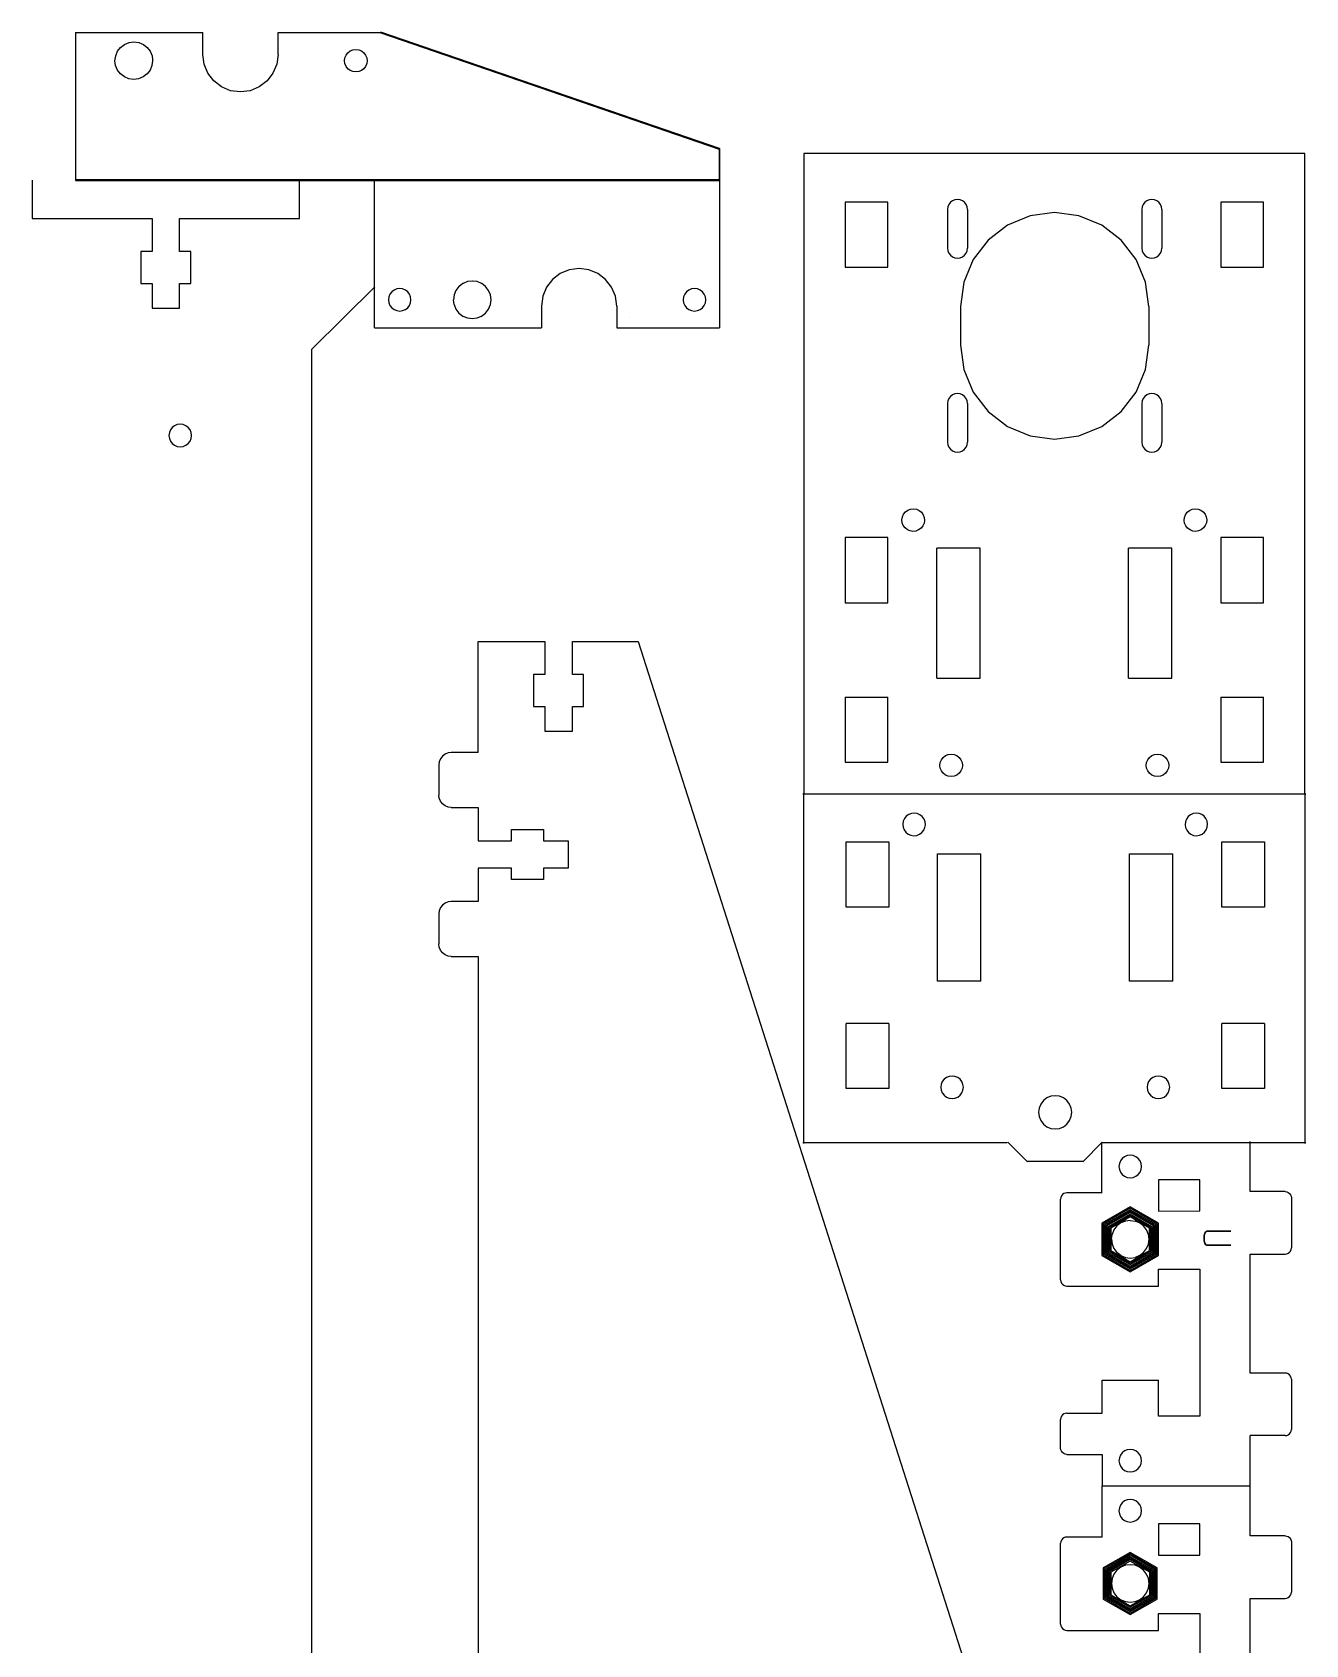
# Model space of a CAD drawing. Extents: x -2059 to 144, y -21 to 1016.
# Drawn here: x -58.7 to 144.3, y 182 to 439.1 of the extents above; entities that cross this region are included whole.
import ezdxf

# ---------------------------------------------------------------- set-up
doc = ezdxf.new("R2010")
doc.units = 0
doc.layers.get('0').update_dxf_attribs({"linetype": 'CONTINUOUS'})

msp = doc.modelspace()

# ---------------------------------------------------------------- linework, layer by layer
at = {"color": 5}
for points in [[(-51.836722, 439.10261), (-51.836722, 415.54978)], [(-51.836722, 439.10261), (-31.538606, 439.10261)], [(-31.538606, 435.609633), (-31.538606, 439.10261)], [(-19.53875, 435.609633), (-19.53875, 439.10261)], [(-19.538689, 439.10261), (-3.138825, 439.10261)], [(-31.334167, 434.059774), (-31.538606, 435.609633)], [(-19.53875, 435.609633), (-19.74319, 434.059774), (-20.342567, 432.615595), (-21.29608, 431.375449), (-22.538729, 430.42383), (-23.985799, 429.825616), (-25.538697, 429.621579), (-27.091606, 429.825616)], [(-30.73481, 432.615619), (-31.334196, 434.059774)], [(-29.781248, 431.375449), (-30.73476, 432.615619)], [(-28.538665, 430.42383), (-29.781306, 431.375449)], [(-27.091559, 429.825616), (-28.538639, 430.42383)], [(144.194818, 419.837739), (64.295449, 419.837739), (64.295449, 317.74393)], [(144.194818, 317.74393), (144.194818, 419.837739)], [(-4.138154, 391.997286), (-4.138154, 415.550113)], [(50.861438, 415.550113), (50.861438, 391.997286)], [(34.461539, 395.490287), (34.257095, 397.040093), (33.657688, 398.484301), (32.704194, 399.724444), (31.461576, 400.67604), (30.014487, 401.274254), (28.461587, 401.478291), (26.908686, 401.274254), (25.461622, 400.67604), (24.218979, 399.724444), (23.265461, 398.484301), (22.666054, 397.040093), (22.46161, 395.490287), (22.46161, 391.997286)], [(34.461539, 395.490287), (34.461539, 391.997286)], [(36.440203, 393.615354), (36.477364, 393.615354)], [(-4.138154, 391.997286), (22.46161, 391.997286)], [(34.461539, 391.997286), (50.861438, 391.997286)], [(12.391964, 324.308347), (12.391964, 342.005545)], [(12.391964, 342.005545), (22.991901, 342.005545)], [(22.991901, 342.005545), (22.991901, 336.716159)], [(27.391843, 336.716159), (27.391843, 342.005545)], [(27.391843, 342.005545), (37.900065, 342.005545)], [(37.900065, 342.005545), (135.291025, 37.216036)], [(22.991901, 336.716159), (21.191908, 336.716159)], [(21.191908, 336.716159), (21.191908, 331.626332)], [(29.191861, 336.716159), (27.391843, 336.716159)], [(29.191861, 331.626332), (29.191861, 336.716159)], [(21.191908, 331.626332), (22.991901, 331.626332)], [(22.991901, 331.626332), (22.991901, 327.684253)], [(27.391843, 327.684253), (27.391843, 331.626332)], [(27.391843, 331.626332), (29.191861, 331.626332)], [(22.991901, 327.684253), (27.391843, 327.684253)], [(7.092007, 324.040938), (6.677801, 323.723747)], [(7.574367, 324.240343), (7.092007, 324.040938)], [(8.092002, 324.308347), (7.574367, 324.240343)], [(12.391964, 324.308347), (8.092002, 324.308347)], [(6.160164, 322.828946), (6.092022, 322.312353), (6.092022, 317.521956)], [(6.359966, 323.31035), (6.160164, 322.828946)], [(6.677801, 323.723747), (6.359966, 323.31035)], [(6.160164, 317.005334), (6.092022, 317.521956)], [(6.359966, 316.523959), (6.160164, 317.005334)], [(6.677801, 316.110559), (6.359966, 316.523959)], [(64.303092, 261.933107), (64.303092, 317.824632)], [(144.194149, 317.824632), (144.194149, 261.933107)], [(7.092007, 315.79337), (6.677801, 316.110559)], [(7.574367, 315.593965), (7.092007, 315.79337)], [(8.092002, 315.525962), (7.574367, 315.593965)], [(8.092002, 315.525962), (12.391964, 315.525962)], [(12.391964, 315.525962), (12.391964, 310.236551)], [(17.691915, 310.236551), (17.691915, 312.032934)], [(17.691915, 312.032934), (22.791893, 312.032934)], [(22.791893, 312.032934), (22.791893, 310.236551)], [(12.391964, 310.236551), (17.691915, 310.236551)], [(22.791893, 310.236551), (26.741863, 310.236551)], [(26.741863, 310.236551), (26.741863, 305.845345)], [(17.691915, 305.845345), (12.391964, 305.845345)], [(12.391964, 305.845345), (12.391964, 300.555935)], [(17.691915, 304.048936), (17.691915, 305.845345)], [(22.791893, 304.048936), (17.691915, 304.048936)], [(22.791893, 305.845345), (22.791893, 304.048936)], [(26.741863, 305.845345), (22.791893, 305.845345)], [(6.160164, 299.076536), (6.092022, 298.559942), (6.092022, 293.769517)], [(6.359966, 299.557938), (6.160164, 299.076536)], [(6.677801, 299.971311), (6.359966, 299.557938)], [(7.092007, 300.288526), (6.677801, 299.971311)], [(7.574367, 300.487931), (7.092007, 300.288526)], [(8.092002, 300.555935), (7.574367, 300.487931)], [(12.391964, 300.555935), (8.092002, 300.555935)], [(6.160164, 293.252923), (6.092022, 293.769517)], [(6.359966, 292.771521), (6.160164, 293.252923)], [(6.677801, 292.358148), (6.359966, 292.771521)], [(7.092007, 292.040933), (6.677801, 292.358148)], [(7.574367, 291.841528), (7.092007, 292.040933)], [(8.092002, 291.773524), (7.574367, 291.841528)], [(8.092002, 291.773524), (12.391964, 291.773524)], [(12.391964, 291.773524), (12.391964, 179.73059)], [(135.451562, 254.285825), (135.451562, 262.269849)], [(96.730134, 262.073925), (64.161506, 262.073925)], [(99.993374, 259.044207), (96.848589, 262.182702)], [(111.888928, 262.144514), (108.780687, 259.042466)], [(111.845894, 254.092872), (111.845894, 262.076894)], [(144.335252, 262.073925), (111.87995, 262.073925)], [(108.881373, 259.081319), (99.903229, 259.081319)], [(105.285848, 253.346541), (105.251792, 253.08822)], [(105.251792, 240.20177), (105.251792, 253.08822)], [(105.385763, 253.587232), (105.285848, 253.346541)], [(105.544685, 253.793903), (105.385763, 253.587232)], [(105.751771, 253.952512), (105.544685, 253.793903)], [(105.992964, 254.052227), (105.751771, 253.952512)], [(106.251779, 254.086243), (105.992964, 254.052227)], [(111.851739, 254.086243), (106.251779, 254.086243)], [(141.051526, 254.285825), (135.451562, 254.285825)], [(141.051526, 254.285825), (141.310337, 254.251837), (141.551502, 254.152122), (141.758616, 253.993513), (141.917539, 253.786839), (142.017428, 253.546151)], [(142.017428, 253.546151), (142.051509, 253.287828)], [(142.051509, 253.287828), (142.051509, 245.303829)], [(135.451562, 244.305809), (141.051526, 244.305809)], [(135.451562, 225.343795), (135.451562, 244.305809)], [(141.051526, 244.305809), (141.310337, 244.339848)], [(141.310337, 244.339848), (141.551502, 244.439537)], [(141.551502, 244.439537), (141.758616, 244.598146)], [(141.758616, 244.598146), (141.917539, 244.80482)], [(141.917539, 244.80482), (142.017428, 245.045533)], [(142.017428, 245.045533), (142.051509, 245.303829)], [(120.851656, 241.91062), (127.451632, 241.91062)], [(120.851656, 239.203773), (120.851656, 241.91062)], [(127.451632, 241.91062), (127.451632, 218.457584)], [(105.251792, 240.20177), (105.285848, 239.943447)], [(105.285848, 239.943447), (105.385763, 239.702759)], [(105.385763, 239.702759), (105.544685, 239.496062)], [(105.544685, 239.496062), (105.751771, 239.337453)], [(105.751771, 239.337453), (105.992964, 239.237764)], [(105.992964, 239.237764), (106.251779, 239.203773)], [(106.251779, 239.203773), (120.851656, 239.203773)], [(106.251779, 218.95657), (111.851739, 218.95657), (111.851739, 224.228574), (120.851656, 224.228574)], [(120.851656, 218.457584), (120.851656, 224.228574)], [(141.051526, 225.343795), (135.451562, 225.343795)], [(141.310337, 225.309776), (141.051526, 225.343795)], [(141.551502, 225.210092), (141.310337, 225.309776)], [(141.758616, 225.05148), (141.551502, 225.210092)], [(141.917539, 224.844809), (141.758616, 225.05148)], [(142.017428, 224.604093), (141.917539, 224.844809)], [(142.051509, 224.345795), (142.017428, 224.604093)], [(142.051509, 224.345795), (142.051509, 216.361773)], [(105.544685, 218.664258), (105.385763, 218.457584)], [(105.751771, 218.822864), (105.544685, 218.664258)], [(105.992964, 218.922579), (105.751771, 218.822864)], [(106.251779, 218.95657), (105.992964, 218.922579)], [(105.285848, 218.216893), (105.251792, 217.958573)], [(105.251792, 213.367782), (105.251792, 217.958573)], [(105.385763, 218.457584), (105.285848, 218.216893)], [(127.451632, 218.457584), (120.851656, 218.457584)], [(141.917539, 215.862788), (142.017428, 216.103472)], [(142.017428, 216.103472), (142.051509, 216.361796)], [(141.051526, 215.363776), (135.451562, 215.363776)], [(135.451562, 207.379777), (135.451562, 215.363776)], [(141.051526, 215.363776), (141.310337, 215.39779)], [(141.310337, 215.39779), (141.551502, 215.497479)], [(141.551502, 215.497479), (141.758616, 215.656088)], [(141.758616, 215.656088), (141.917539, 215.862788)], [(106.251779, 212.369785), (105.992964, 212.403745), (105.751771, 212.503465), (105.544685, 212.662074), (105.385763, 212.868771), (105.285848, 213.109487), (105.251792, 213.367782)], [(106.251779, 212.369785), (111.851739, 212.369785)], [(111.851739, 212.369785), (111.851739, 207.379777)], [(111.850099, 199.19778), (111.850099, 207.381389)], [(135.449945, 199.397367), (135.449945, 207.381389)], [(105.250149, 185.313307), (105.250149, 198.199757)], [(105.284233, 198.458078), (105.250178, 198.199757)], [(105.38412, 198.698769), (105.284233, 198.458078)], [(105.543045, 198.905468), (105.38412, 198.698769)], [(105.750157, 199.064077), (105.543045, 198.905468)], [(105.991324, 199.163766), (105.750157, 199.064077)], [(106.250164, 199.19778), (105.991324, 199.163766)], [(111.850099, 199.19778), (106.250164, 199.19778)], [(141.049908, 199.397367), (135.449922, 199.397367)], [(141.049908, 199.397367), (141.308698, 199.363348)], [(141.30872, 199.363348), (141.549888, 199.263662)], [(141.549888, 199.263662), (141.757002, 199.105078)], [(141.757002, 199.105078), (141.915899, 198.898379)], [(141.915899, 198.898379), (142.015789, 198.657663)], [(142.015811, 198.657663), (142.049867, 198.399367)], [(142.049867, 198.399367), (142.049867, 190.415371)], [(142.015811, 190.157048), (142.049867, 190.415371)], [(135.449945, 170.455332), (135.449945, 189.417349)], [(135.449945, 189.417349), (141.049908, 189.417349)], [(141.049908, 189.417349), (141.30872, 189.45136)], [(141.30872, 189.45136), (141.549888, 189.551052)], [(141.549888, 189.551052), (141.757002, 189.709661)], [(141.757002, 189.709661), (141.915924, 189.916357)], [(141.915899, 189.916357), (142.015789, 190.157048)], [(105.250149, 185.313307), (105.284233, 185.054989)], [(120.850042, 184.315313), (120.850042, 187.022163)], [(120.850042, 187.022132), (127.449992, 187.022132)], [(127.449992, 187.022163), (127.449992, 163.569124)], [(105.284233, 185.054989), (105.38412, 184.814299), (105.543045, 184.607599)], [(105.543045, 184.607599), (105.750157, 184.44899)], [(105.750157, 184.44899), (105.991324, 184.349301)], [(105.991324, 184.349301), (106.250164, 184.315313)], [(106.250164, 184.315313), (120.850042, 184.315313)]]:
    msp.add_lwpolyline(points, dxfattribs=at)
at = {"color": 7}
for points in [[(-3.12261, 439.148524), (-3.153725, 439.055362), (50.811454, 420.505598), (50.811454, 415.599562), (-51.835926, 415.599562), (-51.835926, 415.50018), (50.86123, 415.50018), (50.911011, 415.50018), (50.911011, 415.549859), (50.911011, 420.539739), (50.911011, 420.573883), (50.876773, 420.586422), (-3.12261, 439.148656), (-3.12261, 439.148656)], [(-45.411477, 435.386502), (-45.111787, 436.108593), (-44.635036, 436.728691), (-44.013728, 437.204463)], [(-44.013728, 437.204463), (-43.290196, 437.503583)], [(-43.290229, 437.503583), (-42.513782, 437.605628)], [(-42.513721, 437.605628), (-41.73728, 437.503583)], [(-41.737309, 437.503583), (-41.013784, 437.204463)], [(-41.013758, 437.204463), (-40.392414, 436.728668)], [(-45.538556, 434.611611), (-45.411539, 435.386502)], [(-45.436293, 433.836696), (-45.53851, 434.611611)], [(-40.392472, 436.728668), (-39.915716, 436.108593)], [(-39.915657, 436.108593), (-39.61597, 435.386502)], [(-39.538558, 434.611611), (-39.640783, 433.836696)], [(-39.615999, 435.386502), (-39.538587, 434.799575)], [(-39.538587, 434.799604), (-39.538587, 434.611611)], [(-8.938792, 434.611611), (-8.877436, 435.076556)], [(-8.877436, 434.146639), (-8.938792, 434.611611)], [(-8.877436, 435.076556), (-8.697631, 435.509792)], [(-8.697631, 435.509792), (-8.411581, 435.881852)], [(-8.411581, 435.881852), (-8.03879, 436.167334)], [(-8.03879, 436.167334), (-7.604676, 436.3468)], [(-7.604676, 436.3468), (-7.138791, 436.407993)], [(-7.138791, 436.407993), (-6.672923, 436.3468)], [(-6.672923, 436.3468), (-6.238789, 436.167334)], [(-6.238789, 436.167334), (-5.866001, 435.881829)], [(-5.866001, 435.881852), (-5.579948, 435.509792)], [(-5.579948, 435.509792), (-5.400144, 435.076556)], [(-5.400144, 435.076556), (-5.338818, 434.611611)], [(-5.338818, 434.611611), (-5.400144, 434.146639)], [(-45.136606, 433.114605), (-45.436293, 433.836696)], [(-44.659838, 432.494533), (-45.136606, 433.114605)], [(-44.038561, 432.018735), (-44.65987, 432.494533)], [(-43.31498, 431.719615), (-44.038532, 432.018735)], [(-41.038533, 432.018735), (-41.762096, 431.719615), (-42.538537, 431.617597)], [(-40.41723, 432.494533), (-41.038533, 432.018735)], [(-39.94047, 433.114605), (-40.41723, 432.494533)], [(-39.640783, 433.836696), (-39.94047, 433.114605)], [(-8.697631, 433.713406), (-8.877436, 434.146639)], [(-8.411581, 433.341369), (-8.697631, 433.713406)], [(-8.03879, 433.055891), (-8.411581, 433.341369)], [(-7.604676, 432.876424), (-8.03879, 433.055891)], [(-7.13885, 432.815202), (-7.604707, 432.876424)], [(-6.672954, 432.876424), (-7.13885, 432.815202)], [(-6.238789, 433.055891), (-6.672923, 432.876424)], [(-5.86606, 433.341369), (-6.238848, 433.055891)], [(-5.579948, 433.713406), (-5.866001, 433.341369)], [(-5.400144, 434.146639), (-5.579948, 433.713406)], [(-42.538537, 431.617597), (-43.31498, 431.719615)], [(70.895377, 412.053324), (70.895377, 401.674108)], [(77.695335, 412.053324), (70.895377, 412.053324)], [(77.695335, 401.674108), (77.695335, 412.053324)], [(87.409601, 411.697767), (87.249779, 411.312649)], [(87.663875, 412.028492), (87.409601, 411.697767)], [(87.995235, 412.282263), (87.663875, 412.028492)], [(88.381149, 412.441792), (87.995235, 412.282263)], [(88.795242, 412.496179), (88.381149, 412.441792)], [(89.209338, 412.441792), (88.795242, 412.496179)], [(89.595221, 412.282263), (89.209338, 412.441792)], [(89.926614, 412.028492), (89.595221, 412.282263)], [(90.180857, 411.697767), (89.926614, 412.028492)], [(90.340708, 411.312649), (90.180857, 411.697767)], [(118.409373, 411.697767), (118.249528, 411.312649)], [(118.663649, 412.028492), (118.409373, 411.697767)], [(118.995012, 412.282263), (118.663649, 412.028492)], [(119.3809, 412.441792), (118.995012, 412.282263)], [(119.794994, 412.496179), (119.3809, 412.441792)], [(120.209112, 412.441792), (119.794994, 412.496179)], [(120.595001, 412.282263), (120.209112, 412.441792)], [(120.92636, 412.028492), (120.595001, 412.282263)], [(121.180662, 411.697767), (120.92636, 412.028492)], [(121.340454, 411.312649), (121.180662, 411.697767)], [(130.794935, 412.053324), (130.794935, 401.674108)], [(137.594893, 412.053324), (130.794935, 412.053324)], [(137.594893, 401.674108), (137.594893, 412.053324)], [(87.249779, 411.312649), (87.195256, 410.89938)], [(87.195256, 410.89938), (87.195256, 404.711762)], [(90.395227, 410.89938), (90.340708, 411.312649)], [(90.395227, 410.89938), (90.395227, 404.711762)], [(100.412852, 409.8903), (96.795169, 408.394776)], [(104.295118, 410.400394), (100.412852, 409.8903)], [(108.177384, 409.8903), (104.295118, 410.400394)], [(111.795063, 408.394776), (108.177384, 409.8903)], [(118.249528, 411.312649), (118.195008, 410.89938)], [(118.195008, 410.89938), (118.195008, 404.711762)], [(121.395005, 410.89938), (121.340454, 411.312649)], [(121.395005, 410.89938), (121.395005, 404.711762)], [(96.795169, 408.394776), (93.6886, 406.015767)], [(114.901661, 406.015767), (111.795063, 408.394776)], [(87.195256, 404.711762), (87.249779, 404.29849)], [(87.249779, 404.29849), (87.409601, 403.913378)], [(87.409601, 403.913378), (87.663875, 403.582676)], [(89.926614, 403.582676), (90.180857, 403.913378)], [(90.180857, 403.913378), (90.340708, 404.29849)], [(90.340708, 404.29849), (90.395227, 404.711762)], [(93.6886, 406.015767), (91.304841, 402.915353)], [(117.285417, 402.915353), (114.901661, 406.015767)], [(118.195008, 404.711762), (118.249528, 404.29849)], [(118.249528, 404.29849), (118.409373, 403.913378)], [(118.409373, 403.913378), (118.663649, 403.582676)], [(120.92636, 403.582676), (121.180662, 403.913378)], [(121.180662, 403.913378), (121.340454, 404.29849)], [(121.340454, 404.29849), (121.395005, 404.711762)], [(70.895377, 401.674108), (77.695335, 401.674108)], [(87.663875, 403.582676), (87.995235, 403.328907)], [(87.995235, 403.328907), (88.381149, 403.169378)], [(88.381149, 403.169378), (88.795242, 403.114966)], [(88.795242, 403.114966), (89.209338, 403.169378)], [(89.209338, 403.169378), (89.595221, 403.328907)], [(89.595221, 403.328907), (89.926614, 403.582676)], [(91.304841, 402.915353), (89.806359, 399.304875)], [(118.783902, 399.304875), (117.285417, 402.915353)], [(118.663649, 403.582676), (118.995012, 403.328907)], [(118.995012, 403.328907), (119.3809, 403.169378)], [(119.3809, 403.169378), (119.794994, 403.114966)], [(119.794994, 403.114966), (120.209112, 403.169378)], [(120.209112, 403.169378), (120.595001, 403.328907)], [(120.595001, 403.328907), (120.92636, 403.582676)], [(130.794935, 401.674108), (137.594893, 401.674108)], [(9.924553, 399.081187), (9.340416, 398.60536), (9.303249, 398.60536), (8.826492, 397.985291), (8.526775, 397.263201), (8.42455, 396.488283)], [(8.526775, 395.713391), (8.826492, 394.991274), (9.303249, 394.371205), (9.924553, 393.895407), (10.648074, 393.596287), (11.424557, 393.494292), (12.201002, 393.596287), (12.924533, 393.895407), (13.545827, 394.371205), (14.022584, 394.991274), (14.322305, 395.713391), (14.424528, 396.488283), (14.322305, 397.263201), (14.022584, 397.985291), (13.545827, 398.60536), (12.961701, 399.081187), (12.924533, 399.081187), (12.23817, 399.380278), (12.201002, 399.380278), (11.461715, 399.4823), (11.424557, 399.4823), (10.685252, 399.380278), (10.648074, 399.380278), (9.96172, 399.081187), (9.924553, 399.081187)], [(89.806359, 399.304875), (89.295224, 395.430368)], [(119.294983, 395.430368), (118.783902, 399.304875)], [(0.761812, 394.932563), (1.1346, 395.218041), (1.420653, 395.590078), (1.600468, 396.023338), (1.661783, 396.488283), (1.600468, 396.953228), (1.420653, 397.386487), (1.1346, 397.758527), (0.761812, 398.044032), (0.327678, 398.223496), (-0.13819, 398.284692), (-0.604045, 398.223496), (-1.038189, 398.044032), (-1.41097, 397.758527), (-1.69703, 397.386487), (-1.876835, 396.953228), (-1.938181, 396.488283), (-1.876835, 396.023338), (-1.69703, 395.590078), (-1.41097, 395.218041), (-1.038189, 394.932563), (-0.604045, 394.753093), (-0.13819, 394.691874), (0.327678, 394.753093), (0.761812, 394.932563)], [(8.526775, 395.713391), (8.42455, 396.488283)], [(47.32733, 394.753093), (47.761431, 394.932563), (48.13421, 395.218041), (48.420284, 395.590078), (48.600109, 396.023338), (48.661427, 396.488283), (48.600109, 396.953228), (48.420284, 397.386487), (48.13421, 397.758527), (47.761431, 398.044032), (47.32733, 398.223496), (46.861434, 398.284692), (46.395588, 398.223496), (45.961437, 398.044032), (45.588655, 397.758527), (45.302634, 397.386487), (45.122782, 396.953228), (45.061464, 396.488283), (45.122782, 396.023338), (45.302634, 395.590078), (45.588655, 395.218041), (45.961437, 394.932563), (46.395588, 394.753093), (46.861434, 394.691874), (47.32733, 394.753093)], [(89.295224, 395.430368), (89.295224, 389.242753)], [(119.294983, 395.430368), (119.294983, 389.242753)], [(89.295224, 389.242753), (89.806359, 385.36822)], [(118.783902, 385.36822), (119.294983, 389.242753)], [(89.806359, 385.36822), (91.304841, 381.75774)], [(117.285417, 381.75774), (118.783902, 385.36822)], [(87.409601, 380.759743), (87.249779, 380.374625)], [(87.663875, 381.090445), (87.409601, 380.759743)], [(87.995235, 381.344211), (87.663875, 381.090445)], [(88.381149, 381.503743), (87.995235, 381.344211)], [(88.795242, 381.558127), (88.381149, 381.503743)], [(89.209338, 381.503743), (88.795242, 381.558127)], [(89.595221, 381.344211), (89.209338, 381.503743)], [(89.926614, 381.090445), (89.595221, 381.344211)], [(90.180857, 380.759743), (89.926614, 381.090445)], [(90.340708, 380.374625), (90.180857, 380.759743)], [(91.304841, 381.75774), (93.6886, 378.657354)], [(114.901661, 378.657354), (117.285417, 381.75774)], [(118.409373, 380.759743), (118.249528, 380.374625)], [(118.663649, 381.090445), (118.409373, 380.759743)], [(118.995012, 381.344211), (118.663649, 381.090445)], [(119.3809, 381.503743), (118.995012, 381.344211)], [(119.794994, 381.558127), (119.3809, 381.503743)], [(120.209112, 381.503743), (119.794994, 381.558127)], [(120.595001, 381.344211), (120.209112, 381.503743)], [(120.92636, 381.090445), (120.595001, 381.344211)], [(121.180662, 380.759743), (120.92636, 381.090445)], [(121.340454, 380.374625), (121.180662, 380.759743)], [(87.249779, 380.374625), (87.195256, 379.961356)], [(87.195256, 379.961356), (87.195256, 373.773741)], [(90.395227, 379.961356), (90.340708, 380.374625)], [(90.395227, 379.961356), (90.395227, 373.773741)], [(93.6886, 378.657354), (96.795169, 376.278316)], [(111.795063, 376.278316), (114.901661, 378.657354)], [(118.249528, 380.374625), (118.195008, 379.961356)], [(118.195008, 379.961356), (118.195008, 373.773741)], [(121.395005, 379.961356), (121.340454, 380.374625)], [(121.395005, 379.961356), (121.395005, 373.773741)], [(-36.689616, 375.754943), (-36.869611, 375.321248)], [(-36.403299, 376.12734), (-36.689616, 375.754943)], [(-36.03015, 376.413099), (-36.403299, 376.12734)], [(-35.595611, 376.59272), (-36.03015, 376.413099)], [(-35.129293, 376.653989), (-35.595611, 376.59272)], [(-34.662969, 376.59272), (-35.129293, 376.653989)], [(-34.228435, 376.413099), (-34.662969, 376.59272)], [(-33.85529, 376.12734), (-34.228435, 376.413099)], [(-33.568961, 375.754943), (-33.85529, 376.12734)], [(-33.388975, 375.321248), (-33.568961, 375.754943)], [(96.795169, 376.278316), (100.412852, 374.782821)], [(108.177384, 374.782821), (111.795063, 376.278316)], [(-36.869611, 375.321248), (-36.931005, 374.855867)], [(-36.931005, 374.855867), (-36.869611, 374.390487)], [(-36.869611, 374.390487), (-36.689616, 373.956818)], [(-36.689616, 373.956818), (-36.403299, 373.584395)], [(-36.403299, 373.584395), (-36.03015, 373.298663)], [(-36.03015, 373.298663), (-35.595611, 373.119015)], [(-35.595611, 373.119015), (-35.129293, 373.057746)], [(-35.129293, 373.057746), (-34.662969, 373.119015)], [(-34.662969, 373.119015), (-34.228435, 373.298663)], [(-34.228435, 373.298663), (-33.85529, 373.584395)], [(-33.85529, 373.584395), (-33.568961, 373.956818)], [(-33.568961, 373.956818), (-33.388975, 374.390487)], [(-33.327581, 374.855867), (-33.388975, 375.321248)], [(-33.388975, 374.390487), (-33.327581, 374.855867)], [(87.195256, 373.773741), (87.249779, 373.360443)], [(87.249779, 373.360443), (87.409601, 372.975329)], [(87.409601, 372.975329), (87.663875, 372.644623)], [(89.926614, 372.644623), (90.180857, 372.975329)], [(90.180857, 372.975329), (90.340708, 373.360443)], [(90.340708, 373.360443), (90.395227, 373.773741)], [(100.412852, 374.782821), (104.295118, 374.272727)], [(104.295118, 374.272727), (108.177384, 374.782821)], [(118.195008, 373.773741), (118.249528, 373.360443)], [(118.249528, 373.360443), (118.409373, 372.975329)], [(118.409373, 372.975329), (118.663649, 372.644623)], [(120.92636, 372.644623), (121.180662, 372.975329)], [(121.180662, 372.975329), (121.340454, 373.360443)], [(121.340454, 373.360443), (121.395005, 373.773741)], [(87.663875, 372.644623), (87.995235, 372.390855)], [(87.995235, 372.390855), (88.381149, 372.231329)], [(88.381149, 372.231329), (88.795242, 372.176916)], [(88.795242, 372.176916), (89.209338, 372.231329)], [(89.209338, 372.231329), (89.595221, 372.390855)], [(89.595221, 372.390855), (89.926614, 372.644623)], [(118.663649, 372.644623), (118.995012, 372.390855)], [(118.995012, 372.390855), (119.3809, 372.231329)], [(119.3809, 372.231329), (119.794994, 372.176916)], [(119.794994, 372.176916), (120.209112, 372.231329)], [(120.209112, 372.231329), (120.595001, 372.390855)], [(120.595001, 372.390855), (120.92636, 372.644623)], [(79.945735, 361.39467), (80.017363, 361.85813), (80.206779, 362.287322), (80.501007, 362.652963)], [(80.501007, 362.652935), (80.880046, 362.930094), (81.318044, 363.099938), (81.785172, 363.15082), (82.249583, 363.079336)], [(82.249583, 363.079336), (82.67958, 362.890321), (83.045972, 362.596654), (83.323661, 362.218395), (83.493841, 361.781272), (83.54485, 361.315072), (83.473197, 360.851612), (83.283783, 360.42242)], [(125.16656, 362.218395), (125.444298, 362.596654), (125.810639, 362.890321), (126.240687, 363.079336)], [(126.240687, 363.079336), (126.705098, 363.15082), (127.172175, 363.099938), (127.61017, 362.930094)], [(127.61017, 362.930094), (127.989234, 362.652935), (128.28349, 362.287322), (128.472853, 361.85813)], [(80.810986, 359.819421), (80.444639, 360.113062), (80.166901, 360.491347), (79.996744, 360.92847), (79.945735, 361.39467)], [(83.283783, 360.42242), (82.989555, 360.056807), (82.610542, 359.779622), (82.172519, 359.609803)], [(125.017047, 360.851587), (124.945417, 361.315072), (124.9964, 361.781247), (125.16656, 362.218395)], [(126.3177, 359.609781), (125.879727, 359.779622), (125.500692, 360.056784), (125.206438, 360.42242), (125.017047, 360.851587)], [(128.323343, 360.491347), (128.045628, 360.113062), (127.679261, 359.819399)], [(128.472853, 361.85813), (128.544509, 361.394647), (128.4935, 360.92847), (128.323343, 360.491347)], [(70.895377, 358.560464), (70.895377, 348.181254), (77.695335, 348.181254)], [(77.695335, 358.560464), (70.895377, 358.560464)], [(77.695335, 348.181254), (77.695335, 358.560464)], [(81.241028, 359.630408), (80.810986, 359.819421)], [(81.705413, 359.558896), (81.241028, 359.630408)], [(82.172519, 359.609803), (81.705413, 359.558896)], [(127.679261, 359.819399), (127.249239, 359.630408), (126.784831, 359.558896), (126.3177, 359.609781)], [(137.594893, 358.560464), (130.794935, 358.560464)], [(130.794935, 358.560464), (130.794935, 348.181254)], [(137.594893, 348.181254), (137.594893, 358.560464)], [(92.395229, 356.881276), (85.495282, 356.881276)], [(85.495282, 336.154337), (85.495282, 356.881276)], [(92.395229, 336.154337), (92.395229, 356.881276)], [(122.99499, 356.881276), (116.095041, 356.881276)], [(116.095041, 336.154337), (116.095041, 356.881276)], [(122.99499, 336.154337), (122.99499, 356.881276)], [(130.794935, 348.181254), (137.594893, 348.181254)], [(85.495282, 336.154337), (92.395229, 336.154337)], [(116.095041, 336.154337), (122.99499, 336.154337)], [(70.895377, 333.111434), (70.895377, 322.732223)], [(70.895377, 333.111434), (77.695335, 333.111434)], [(77.695335, 322.732223), (77.695335, 333.111434)], [(130.794935, 322.732223), (137.594893, 322.732223), (137.594893, 333.111434)], [(130.794935, 333.111434), (130.794935, 322.732223)], [(130.794935, 333.111434), (137.594893, 333.111434)], [(85.995262, 322.250644), (86.05658, 322.715589), (86.236429, 323.148848), (86.522478, 323.520885), (86.895257, 323.806367), (87.329354, 323.98583)], [(87.329354, 323.98583), (87.795255, 324.047053), (88.261128, 323.98583)], [(88.261128, 323.98583), (88.695251, 323.806367)], [(119.136163, 323.148848), (119.422212, 323.520885), (119.794994, 323.806367), (120.229116, 323.98583)], [(120.229116, 323.98583), (120.695017, 324.047053)], [(120.695017, 324.047053), (121.160862, 323.98583)], [(121.160862, 323.98583), (121.595013, 323.806367), (121.967792, 323.520885)], [(70.895377, 322.732223), (77.695335, 322.732223)], [(86.05658, 321.785699), (85.995262, 322.250644)], [(86.522478, 320.980402), (86.236429, 321.352439), (86.05658, 321.785699)], [(88.695251, 323.806367), (89.068029, 323.520885)], [(89.068029, 323.520885), (89.354081, 323.148848)], [(89.354081, 323.148848), (89.533902, 322.715589)], [(89.533902, 321.785699), (89.354081, 321.352439)], [(89.533902, 322.715589), (89.595221, 322.250644), (89.533902, 321.785699)], [(118.894995, 322.250644), (118.956365, 322.715589), (119.136163, 323.148848)], [(118.956365, 321.785699), (118.894995, 322.250644)], [(119.136163, 321.352439), (118.956365, 321.785699)], [(121.967792, 323.520885), (122.253812, 323.148848), (122.433642, 322.715589)], [(122.433642, 322.715589), (122.494983, 322.250644), (122.433642, 321.785699), (122.253812, 321.352439)], [(88.261128, 320.515457), (87.795255, 320.454235), (87.329354, 320.515457), (86.895257, 320.694924), (86.522478, 320.980402)], [(89.354081, 321.352439), (89.068029, 320.980402), (88.695251, 320.694924), (88.261128, 320.515457)], [(119.422212, 320.980402), (119.136163, 321.352439)], [(120.229116, 320.515457), (119.794994, 320.694924), (119.422212, 320.980402)], [(121.595013, 320.694924), (121.160862, 320.515457), (120.695017, 320.454235), (120.229116, 320.515457)], [(122.253812, 321.352439), (121.967792, 320.980402), (121.595013, 320.694924)], [(64.161506, 317.68381), (144.335252, 317.68381)], [(80.350651, 313.763668), (80.16126, 313.334477)], [(80.644904, 314.129281), (80.350651, 313.763668)], [(81.023943, 314.406466), (80.644904, 314.129281)], [(81.46194, 314.576284), (81.023943, 314.406466)], [(81.929066, 314.627165), (81.46194, 314.576284)], [(82.393454, 314.555732), (81.929066, 314.627191)], [(82.823473, 314.366693), (82.393454, 314.555732)], [(83.189843, 314.073024), (82.823473, 314.366693)], [(83.467558, 313.694767), (83.189843, 314.073024)], [(83.637738, 313.257643), (83.467558, 313.694767)], [(125.310457, 313.694793), (125.140322, 313.257667)], [(126.928699, 311.035294), (127.39311, 311.106802), (127.823155, 311.295845), (128.189499, 311.589461), (128.467239, 311.967744), (128.637397, 312.404891), (128.688378, 312.871067), (128.61675, 313.334527), (128.427361, 313.763718), (128.133105, 314.129357), (127.754092, 314.406519), (127.316097, 314.576337), (126.848969, 314.627214), (126.384558, 314.555756), (125.954536, 314.366719), (125.588166, 314.073051), (125.310457, 313.694793)], [(80.16126, 313.334477), (80.089629, 312.870988)], [(80.089629, 312.870988), (80.140615, 312.404842)], [(80.140615, 312.404842), (80.310798, 311.967695)], [(80.310798, 311.967695), (80.58851, 311.589408)], [(80.58851, 311.589408), (80.95488, 311.295766)], [(80.95488, 311.295766), (81.384902, 311.106753)], [(82.316439, 311.086175), (82.754439, 311.256019)], [(82.754439, 311.256019), (83.133449, 311.533152)], [(83.133449, 311.533152), (83.427705, 311.898794)], [(83.427705, 311.898794), (83.617096, 312.327958)], [(83.617096, 312.327958), (83.688724, 312.791441)], [(83.688724, 312.791441), (83.637738, 313.257643)], [(125.089288, 312.791471), (125.160941, 312.327981)], [(125.140322, 313.257667), (125.089313, 312.791471)], [(125.160941, 312.327981), (125.350332, 311.898843)], [(125.350332, 311.898843), (125.644563, 311.533178)], [(125.644563, 311.533178), (126.023599, 311.256019)], [(126.023599, 311.256019), (126.461596, 311.086201)], [(71.039245, 310.036889), (77.839206, 310.036889)], [(71.039245, 299.657675), (71.039245, 310.036889)], [(77.839206, 310.036889), (77.839206, 299.657675)], [(81.384902, 311.106753), (81.84931, 311.035244)], [(81.84931, 311.035294), (82.316439, 311.086201)], [(126.461596, 311.086201), (126.928699, 311.035294)], [(130.938806, 310.036889), (137.738764, 310.036889)], [(130.938806, 299.657675), (130.938806, 310.036889)], [(137.738764, 310.036889), (137.738764, 299.657675)], [(85.639151, 308.158115), (92.5391, 308.158115)], [(85.639151, 287.830344), (85.639151, 308.158115)], [(92.5391, 287.830344), (92.5391, 308.158115)], [(116.238909, 287.830344), (116.238909, 308.158115), (123.138861, 308.158115)], [(123.138861, 287.830344), (123.138861, 308.158115)], [(77.839206, 299.657675), (71.039245, 299.657675)], [(137.738764, 299.657675), (130.938806, 299.657675)], [(92.5391, 287.830344), (85.639151, 287.830344)], [(123.138861, 287.830344), (116.238909, 287.830344)], [(77.839206, 281.094832), (77.839206, 270.715621), (71.039245, 270.715621), (71.039245, 281.094832)], [(77.839206, 281.094832), (71.039245, 281.094832)], [(137.738764, 281.094832), (137.738764, 270.715621), (130.938806, 270.715621), (130.938806, 281.094832)], [(137.738764, 281.094832), (130.938806, 281.094832)], [(89.677802, 271.380176), (89.497975, 271.81341), (89.211904, 272.185474), (88.839125, 272.470951), (88.405025, 272.650418), (87.939126, 272.711614), (87.473251, 272.650418), (87.039125, 272.470951), (86.666347, 272.185474), (86.380328, 271.81341), (86.200474, 271.380176), (86.139155, 270.915206), (86.200474, 270.450287), (86.380328, 270.017028), (86.666347, 269.644963), (87.039125, 269.359484)], [(120.373013, 269.180019), (120.838886, 269.118822), (121.304758, 269.180019), (121.738881, 269.359484), (122.111666, 269.644963), (122.397737, 270.017028), (122.577538, 270.450287), (122.638879, 270.915206), (122.577538, 271.380176), (122.397737, 271.81341), (122.111666, 272.185474), (121.738881, 272.470951), (121.304758, 272.650418), (120.838886, 272.711614), (120.373013, 272.650418), (119.93889, 272.470951), (119.566111, 272.185474), (119.280037, 271.81341), (119.100233, 271.380176), (119.03892, 270.915206), (119.100233, 270.450287), (119.280037, 270.017028), (119.566111, 269.644963), (119.93889, 269.359484), (120.373013, 269.180019)], [(89.211904, 269.644963), (89.497975, 270.017028)], [(89.497975, 270.017028), (89.677802, 270.450287)], [(89.739145, 270.915206), (89.677802, 271.380176)], [(89.677802, 270.450287), (89.739145, 270.915206)], [(87.039125, 269.359484), (87.473251, 269.180019)], [(87.473251, 269.180019), (87.939126, 269.118822)], [(87.939126, 269.118822), (88.405025, 269.180019)], [(88.405025, 269.180019), (88.839125, 269.359484)], [(88.839125, 269.359484), (89.211904, 269.644963)], [(101.82755, 267.608198), (101.73718, 266.923191)], [(102.092466, 268.246466), (101.82755, 267.608198)], [(103.70266, 269.479547), (103.063094, 269.215158), (102.513898, 268.794594), (102.092466, 268.246466)], [(104.389007, 269.569768), (103.70266, 269.479547)], [(105.075349, 269.479547), (104.389007, 269.569768)], [(105.714919, 269.215158), (105.075349, 269.479547)], [(106.264115, 268.794594), (105.714919, 269.215158)], [(106.685543, 268.246466), (106.264115, 268.794594)], [(106.950459, 267.608198), (106.685543, 268.246466)], [(106.950459, 266.238215), (107.040807, 266.923191), (106.950459, 267.608198)], [(101.73718, 266.923191), (101.82755, 266.238215)], [(101.82755, 266.238215), (102.092466, 265.599944)], [(102.092466, 265.599944), (102.513898, 265.051818), (103.063094, 264.631279), (103.70266, 264.366865), (104.389007, 264.276669)], [(105.714919, 264.631279), (106.264115, 265.051818), (106.685543, 265.599944)], [(106.685543, 265.599944), (106.950459, 266.238215)], [(104.389007, 264.276669), (105.075349, 264.366865)], [(105.075349, 264.366865), (105.714919, 264.631279)], [(117.624479, 259.548081), (117.251697, 259.83356), (116.817572, 260.013025), (116.351699, 260.074248), (115.885826, 260.013025), (115.451704, 259.83356), (115.078922, 259.548081), (114.792873, 259.176042), (114.613049, 258.742782), (114.551706, 258.277838), (114.613049, 257.812894), (114.792873, 257.379632), (115.078922, 257.007621), (115.451704, 256.722117), (115.885826, 256.542649), (116.351699, 256.481429), (116.817572, 256.542649), (117.251697, 256.722117), (117.624479, 257.007621), (117.910523, 257.379632), (118.090352, 257.812894), (118.151693, 258.277838), (118.090352, 258.742782), (117.910523, 259.176042), (117.624479, 259.548081)], [(120.847731, 256.176858), (120.851569, 251.186847), (127.451544, 251.191955)], [(127.451632, 251.192043), (127.447794, 256.182028), (120.847841, 256.17692)], [(116.351699, 249.677582), (115.575263, 249.575561), (114.851705, 249.276468)], [(116.351699, 249.677582), (117.12816, 249.575561)], [(118.473, 248.800672), (117.851693, 249.276468), (117.12816, 249.575561)], [(113.351736, 246.683591), (113.453957, 247.458508)], [(113.753649, 248.180624), (113.453957, 247.458508)], [(114.851705, 249.276468), (114.230396, 248.800672), (113.753649, 248.180624)], [(118.949749, 248.180624), (118.473, 248.800672)], [(119.351687, 246.683591), (119.249441, 247.458508), (118.949749, 248.180624)], [(113.351736, 246.683591), (113.453957, 245.908699)], [(113.453957, 245.908699), (113.753649, 245.186582)], [(113.753649, 245.186582), (114.230396, 244.566512)], [(114.851705, 244.090713), (114.230396, 244.566512)], [(117.851693, 244.090713), (118.473, 244.566512)], [(118.473, 244.566512), (118.949749, 245.186582)], [(118.949749, 245.186582), (119.249441, 245.908699)], [(119.249441, 245.908699), (119.351687, 246.683591)], [(114.851705, 244.090713), (115.575263, 243.79162)], [(115.575263, 243.79162), (116.351699, 243.689599), (117.12816, 243.79162)], [(117.851693, 244.090713), (117.12816, 243.79162)], [(117.251697, 212.92751), (116.817572, 213.10695), (116.351699, 213.168197), (115.885826, 213.10695), (115.451704, 212.92751), (115.078922, 212.642031), (114.792873, 212.269969), (114.613049, 211.836732), (114.551706, 211.371763), (114.613049, 210.906816), (114.792873, 210.473559), (115.078922, 210.10152), (115.451704, 209.816041), (115.885826, 209.636601), (116.351699, 209.575379), (116.817572, 209.636601), (117.251697, 209.816041), (117.624479, 210.10152), (117.910523, 210.473559), (118.090352, 210.906816), (118.151693, 211.371763), (118.090352, 211.836732), (117.910523, 212.269969), (117.624479, 212.642031), (117.251697, 212.92751)], [(111.850099, 207.381389), (135.449922, 207.381389)], [(114.611435, 203.854322), (114.550088, 203.389375)], [(114.550088, 203.389375), (114.611435, 202.924431)], [(114.791233, 204.287584), (114.611435, 203.854322)], [(115.07728, 204.659621), (114.791233, 204.287584)], [(115.450087, 204.945122), (115.07728, 204.659621)], [(115.884209, 205.124565), (115.450087, 204.945122)], [(116.350082, 205.185785), (115.884209, 205.124565)], [(116.815932, 205.124565), (116.350082, 205.185785)], [(117.25008, 204.945122), (116.815932, 205.124565)], [(117.622862, 204.659621), (117.25008, 204.945122)], [(117.908905, 204.287584), (117.622862, 204.659621)], [(118.088735, 203.854322), (117.908905, 204.287584)], [(118.150053, 203.389375), (118.088735, 203.854322)], [(118.088735, 202.924431), (118.150053, 203.389375)], [(114.611435, 202.924431), (114.791233, 202.491172)], [(114.791233, 202.491172), (115.07728, 202.11913)], [(115.07728, 202.11913), (115.450087, 201.833656)], [(115.450087, 201.833656), (115.884209, 201.654186)], [(115.884209, 201.654186), (116.350082, 201.592966), (116.815932, 201.654186)], [(116.815932, 201.654186), (117.25008, 201.833656)], [(117.25008, 201.833656), (117.622862, 202.11913)], [(117.622862, 202.11913), (117.908905, 202.491172)], [(117.908905, 202.491172), (118.088735, 202.924431)], [(127.446044, 201.293565), (120.846091, 201.288457), (120.849929, 196.298446)], [(127.449992, 196.303557), (127.446154, 201.293565)], [(120.850042, 196.298387), (127.449992, 196.303495)], [(113.752032, 193.292136), (113.452317, 192.570019)], [(114.228778, 193.912209), (113.752032, 193.292136)], [(114.850091, 194.388008), (114.228778, 193.912209)], [(115.573618, 194.687101), (114.850091, 194.388008)], [(116.350082, 194.789119), (115.573618, 194.687101)], [(117.126543, 194.687101), (116.350082, 194.789119)], [(118.471388, 193.912209), (117.850079, 194.388008), (117.126543, 194.687101)], [(118.948135, 193.292136), (118.471388, 193.912209)], [(119.247824, 192.570019), (118.948135, 193.292136)], [(113.452317, 192.570019), (113.350096, 191.795128), (113.452317, 191.020241)], [(113.452317, 191.020241), (113.752032, 190.298119), (114.228778, 189.678052)], [(118.471388, 189.678052), (118.948135, 190.298119), (119.247824, 191.020241)], [(119.247824, 191.020241), (119.350048, 191.795128), (119.247824, 192.570019)], [(114.228778, 189.678052), (114.850091, 189.202253), (115.573618, 188.903132)], [(115.573618, 188.903132), (116.350082, 188.801142)], [(116.350082, 188.801142), (117.126543, 188.903132)], [(117.126543, 188.903132), (117.850079, 189.202253)], [(117.850079, 189.202253), (118.471388, 189.678052)]]:
    msp.add_lwpolyline(points, dxfattribs=at)
at = {"color": 2}
for points in [[(-58.728769, 415.543765), (-58.728769, 409.455942)], [(-16.129103, 409.455942), (-16.129103, 415.543765)], [(-58.728769, 409.455942), (-39.62891, 409.455942)], [(-39.62891, 409.455942), (-39.62891, 404.166559)], [(-35.228941, 404.166559), (-35.228941, 409.455942)], [(-35.228941, 409.455942), (-16.129103, 409.455942)], [(-41.428888, 404.166559), (-41.428888, 399.076733)], [(-39.62891, 404.166559), (-41.428888, 404.166559)], [(-33.428959, 404.166559), (-35.228941, 404.166559)], [(-33.428959, 399.076733), (-33.428959, 404.166559)], [(-41.428888, 399.076733), (-39.62891, 399.076733)], [(-39.62891, 399.076733), (-39.62891, 395.13463)], [(-35.228941, 399.076733), (-33.428959, 399.076733)], [(-35.228941, 395.13463), (-35.228941, 399.076733)], [(-14.129119, 388.597729), (-4.129196, 398.577746)], [(-39.62891, 395.13463), (-35.228941, 395.13463)], [(-14.129119, 114.646454), (-14.129119, 388.597729)]]:
    msp.add_lwpolyline(points, dxfattribs=at)
at = {"color": 3}
for points in [[(116.339284, 251.851556), (111.839327, 249.258654)], [(112.039313, 244.188125), (116.339284, 241.710502), (120.639261, 244.188125), (120.639261, 249.143428), (116.339284, 251.621054), (112.039313, 249.143428), (112.039313, 244.188125)], [(112.239321, 249.028177), (112.239321, 244.303351), (116.339284, 241.940951), (120.439256, 244.303351), (120.439256, 249.028177), (116.339284, 251.390577), (112.239321, 249.028177)], [(112.4393, 248.912951), (112.4393, 244.418602), (116.339284, 242.171427), (120.239274, 244.418602), (120.239274, 248.912951), (116.339284, 251.160101), (112.4393, 248.912951)], [(120.039265, 248.797703), (116.339284, 250.929627), (112.639308, 248.797703), (112.639308, 244.533828), (116.339284, 242.401904), (120.039265, 244.533828), (120.039265, 248.797703)], [(116.339284, 242.632406), (119.839257, 244.649104), (119.839257, 248.682452), (116.339284, 250.69915), (112.839317, 248.682452), (112.839317, 244.649104), (116.339284, 242.632406)], [(116.339284, 242.86288), (119.639249, 244.76433), (119.639249, 248.567226), (116.339284, 250.468648), (113.039299, 248.567226), (113.039299, 244.76433), (116.339284, 242.86288)], [(116.339284, 243.093357), (119.439264, 244.879581), (119.439264, 248.451975), (116.339284, 250.238171), (113.239307, 248.451975), (113.239307, 244.879581), (116.339284, 243.093357)], [(120.839247, 249.258654), (116.339284, 251.851556)], [(111.839327, 249.258654), (111.839327, 244.072874)], [(120.839247, 244.072874), (120.839247, 249.258654)], [(111.839327, 244.072874), (116.339284, 241.480022)], [(116.339284, 241.480022), (120.839247, 244.072874)], [(116.350082, 196.750405), (112.050108, 194.272782)], [(116.350082, 196.519957), (112.250116, 194.157528)], [(116.350082, 196.289454), (112.450095, 194.042302)], [(116.350082, 196.058978), (112.650103, 193.927051)], [(116.350082, 195.828501), (112.850114, 193.811828)], [(116.350082, 195.598027), (113.050094, 193.69658)], [(120.650031, 194.272782), (116.350082, 196.750405)], [(120.450051, 194.157528), (116.350082, 196.519957)], [(120.250043, 194.042302), (116.350082, 196.289454)], [(120.05006, 193.927051), (116.350082, 196.058978)], [(119.850052, 193.811828), (116.350082, 195.828501)], [(119.650044, 193.69658), (116.350082, 195.598027)], [(112.050108, 194.272782), (112.050108, 189.317479)], [(112.250116, 194.157528), (112.250116, 189.43273)], [(112.450095, 194.042302), (112.450095, 189.547953)], [(112.650103, 193.927051), (112.650103, 189.663204)], [(112.850114, 193.811828), (112.850114, 189.77843)], [(113.050094, 193.69658), (113.050094, 189.893681)], [(116.350082, 195.36755), (113.250105, 193.581352)], [(113.250105, 193.581352), (113.250105, 190.008932)], [(119.450064, 193.581352), (116.350082, 195.36755)], [(119.450064, 190.008932), (119.450064, 193.581352)], [(119.650044, 189.893681), (119.650044, 193.69658)], [(119.850052, 189.77843), (119.850052, 193.811828)], [(120.05006, 189.663204), (120.05006, 193.927051)], [(120.250043, 189.547953), (120.250043, 194.042302)], [(120.450051, 189.43273), (120.450051, 194.157528)], [(120.650031, 189.317479), (120.650031, 194.272782)], [(112.050108, 189.317479), (116.350082, 186.839825)], [(112.250116, 189.43273), (116.350082, 187.07033)], [(112.450095, 189.547953), (116.350082, 187.300804)], [(112.650103, 189.663204), (116.350082, 187.531278)], [(112.850114, 189.77843), (116.350082, 187.761754)], [(113.050094, 189.893681), (116.350082, 187.992234)], [(113.250105, 190.008932), (116.350082, 188.222711)], [(116.350082, 188.222711), (119.450064, 190.008932)], [(116.350082, 187.992234), (119.650044, 189.893681)], [(116.350082, 187.761754), (119.850052, 189.77843)], [(116.350082, 187.531278), (120.05006, 189.663204)], [(116.350082, 187.300804), (120.250043, 189.547953)], [(116.350082, 187.07033), (120.450051, 189.43273)], [(116.350082, 186.839825), (120.650031, 189.317479)]]:
    msp.add_lwpolyline(points, dxfattribs=at)
at = {"color": 1}
for points in [[(128.151853, 247.290713), (128.116745, 246.850618)], [(128.116745, 246.850618), (128.151853, 247.290713)], [(128.116745, 246.850618), (128.151853, 246.410501)], [(128.151853, 246.410501), (128.116745, 246.850618)], [(128.257227, 247.651336), (128.151853, 247.290713)], [(128.151853, 247.290713), (128.257227, 247.651336)], [(128.412536, 247.892049), (128.257227, 247.651336)], [(128.257227, 247.651336), (128.412536, 247.892049)], [(128.501321, 247.952196), (128.412536, 247.892049)], [(128.412536, 247.892049), (128.501321, 247.952196)], [(128.597544, 247.972262), (128.501321, 247.952309)], [(128.501321, 247.952196), (128.597544, 247.97215)], [(132.406334, 247.972262), (128.597544, 247.972262), (132.406334, 247.972262)], [(128.151853, 246.410501), (128.257227, 246.049878)], [(128.257227, 246.049878), (128.151853, 246.410501)], [(128.257227, 246.049878), (128.412536, 245.80919)], [(128.412536, 245.80919), (128.257227, 246.049878)], [(128.412536, 245.80919), (128.501321, 245.748992)], [(128.501321, 245.748992), (128.412536, 245.80919)], [(128.501321, 245.748992), (132.406334, 245.729039)], [(128.597544, 245.728951), (128.501321, 245.748904)], [(132.406334, 245.728951), (128.597544, 245.728951)]]:
    msp.add_lwpolyline(points, dxfattribs=at)

doc.saveas('drawing.dxf')
